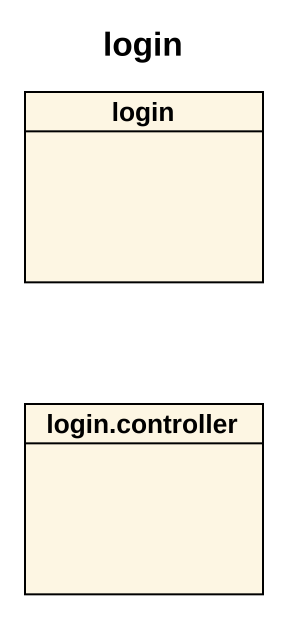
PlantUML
@startuml
title login
hide circle
hide empty members
class login
class "login.controller" as login_controller
@enduml
